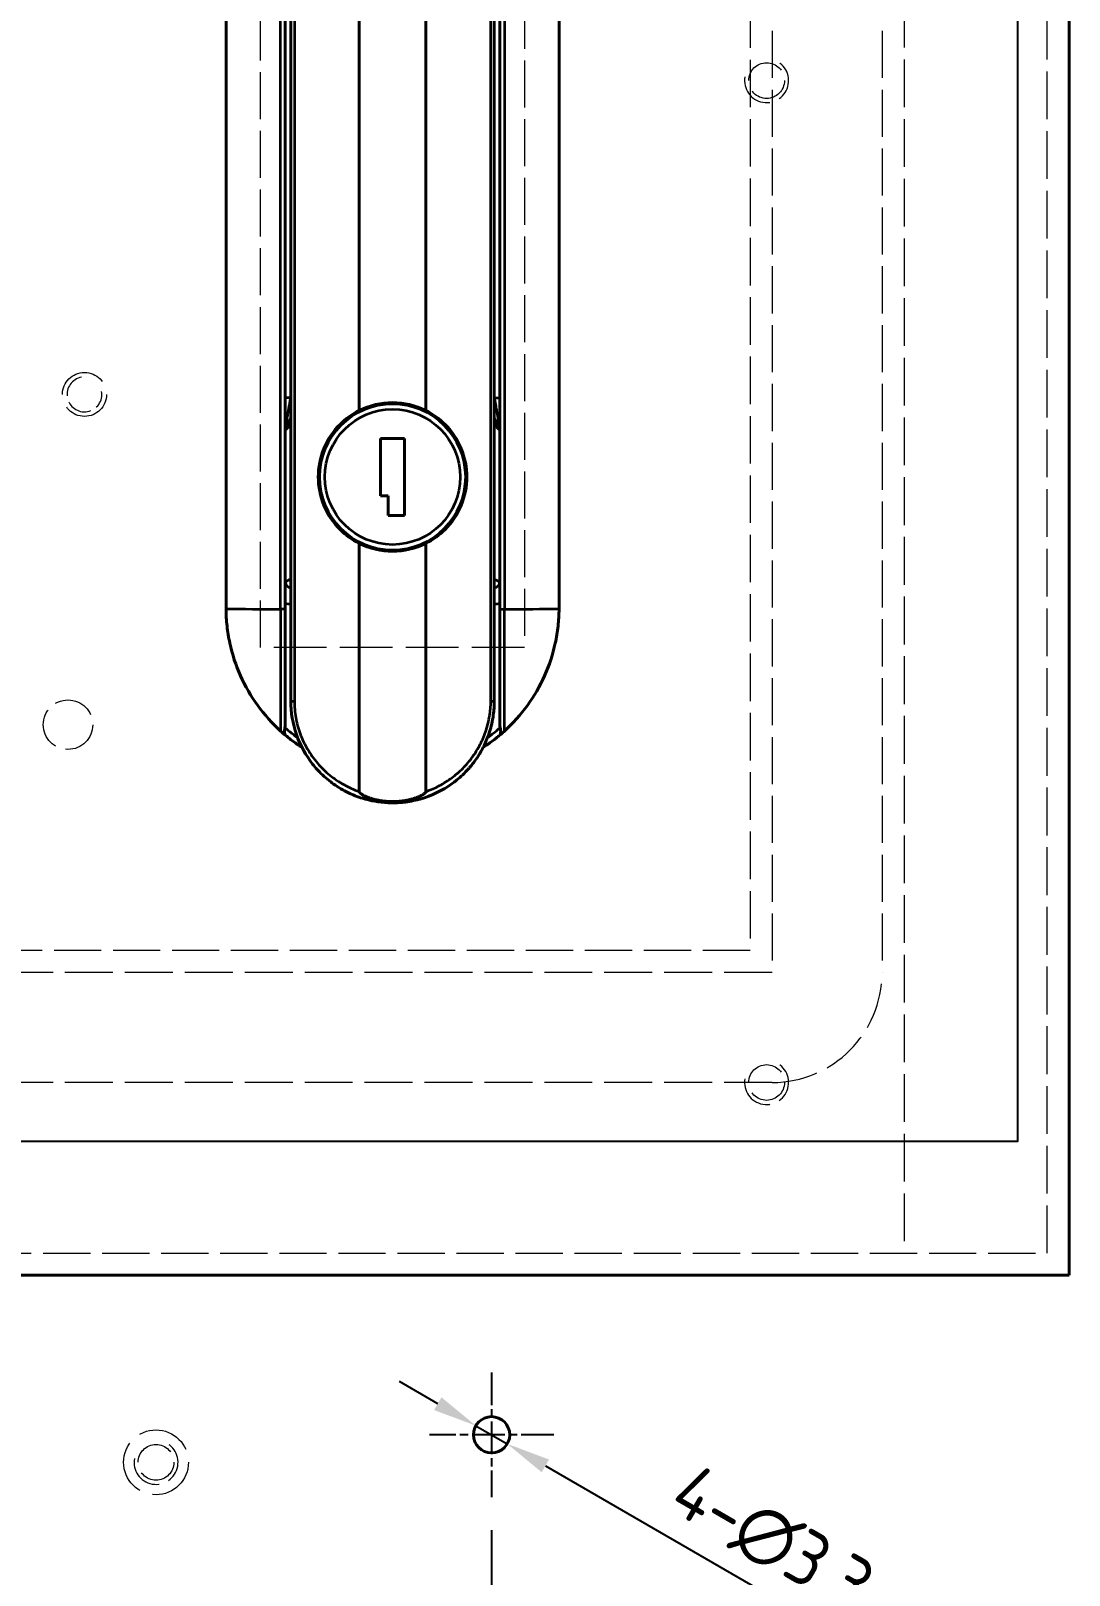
# Model space of a CAD drawing. Header units: millimetres. Extents: x 0 to 2378, y 0 to 1682.
# Drawn here: x 732.5 to 826.9, y 319.8 to 460.1 of the extents above; entities that cross this region are included whole.
import ezdxf

# ---------------------------------------------------------------- set-up
doc = ezdxf.new("R2010")
doc.units = ezdxf.units.MM
doc.header["$LTSCALE"] = 2
doc.linetypes.add('CHAIN', pattern=[0.3543, 0.2362, -0.0295, 0.0591, -0.0295])
doc.linetypes.add('DASHED', pattern=[0.2067, 0.1654, -0.0413])
for name, color, linetype, lineweight in [('가려진 것(ISO)', 2, 'DASHED', 18), ('가시적인 것(ISO)', 3, 'Continuous', 40), ('가시적인 좁은 것(ISO)', 3, 'Continuous', 35), ('상세 경계(JIS)', 7, 'Continuous', 25), ('중심 표식(ISO)', 1, 'Continuous', 25), ('치수(ISO)', 2, 'Continuous', 25)]:
    doc.layers.add(name, color=color, linetype=linetype, lineweight=lineweight)
doc.styles.add('치수 텍스트_PSTEK_POSCO', font='isocp.shx')
doc.dimstyles.new('치수_PSTEK_POSCO', dxfattribs={"dimscale": 2, "dimtxt": 2.5, "dimasz": 2, "dimexe": 1, "dimexo": 1.5, "dimgap": 1, "dimtad": 1, "dimrnd": 1e-08, "dimdsep": 46, "dimtxsty": '치수 텍스트_PSTEK_POSCO', "dimcen": 0.09, "dimdle": 10, "dimclrd": 7, "dimclre": 7, "dimclrt": 2, "dimadec": 1, "dimazin": 2, "dimtfac": 1, "dimtmove": 0, "dimatfit": 3, "dimfxl": 0, "dimtolj": 1, "dimlwd": -1, "dimlwe": -1, "dimarcsym": 0})

# ---------------------------------------------------------------- blocks, each defined once
blk = doc.blocks.new('*D69')
at = {"layer": 'Defpoints', "color": 0, "transparency": 16777216}
for p in [(624.38, 326.92), (774.38, 326.92), (774.38, 267.18)]:
    blk.add_point(p, dxfattribs=at)
at = {"layer": '치수(ISO)', "color": 7, "transparency": 16777216}
for p, q in [((624.38, 323.92), (624.38, 265.18)), ((774.38, 323.92), (774.38, 265.18)), ((628.38, 267.18), (770.38, 267.18))]:
    blk.add_line(p, q, dxfattribs=at)
for points in [[(628.38, 267.85), (628.38, 266.51), (624.38, 267.18)], [(770.38, 267.85), (770.38, 266.51), (774.38, 267.18)]]:
    blk.add_solid(points, dxfattribs=at)
at = {"layer": '치수(ISO)', "color": 2, "transparency": 16777216, "insert": (690.37, 271.68), "char_height": 5, "attachment_point": 4, "style": '치수 텍스트_PSTEK_POSCO'}
blk.add_mtext('\\A1;150', dxfattribs=at)
blk = doc.blocks.new('*D70')
at = {"layer": 'Defpoints', "color": 0, "transparency": 16777216}
for p in [(772.95, 333.4), (775.8, 331.75)]:
    blk.add_point(p, dxfattribs=at)
at = {"layer": '치수(ISO)', "color": 7, "transparency": 16777216}
for p, q in [((769.48, 335.4), (766.02, 337.4)), ((772.95, 333.4), (775.8, 331.75)), ((779.27, 329.75), (807.53, 313.43))]:
    blk.add_line(p, q, dxfattribs=at)
for points in [[(769.82, 335.98), (769.15, 334.82), (772.95, 333.4)], [(779.6, 330.33), (778.93, 329.17), (775.8, 331.75)]]:
    blk.add_solid(points, dxfattribs=at)
at = {"layer": '치수(ISO)', "color": 2, "transparency": 16777216, "insert": (791.42, 327.93), "char_height": 5, "attachment_point": 4, "rotation": 330, "style": '치수 텍스트_PSTEK_POSCO'}
blk.add_mtext('\\A1;4-∅3.3', dxfattribs=at)
blk = doc.blocks.new('2dDetail0')
at = {"layer": '상세 경계(JIS)', "flags": 128}
blk.add_lwpolyline([(263.857, 179.618), (411.108, 179.618), (411.108, 268.726), (263.857, 268.726), (263.857, 179.618)], dxfattribs=at)

msp = doc.modelspace()

# ---------------------------------------------------------------- linework, layer by layer
at = {"layer": '가려진 것(ISO)', "ltscale": 13.113335}
for p, q in [((811.8751, 555.0732), (811.8751, 349.0732)), ((824.8751, 349.0732), (824.8751, 555.0732))]:
    msp.add_line(p, q, dxfattribs=at)
at = {"layer": '가려진 것(ISO)', "ltscale": 12.928949}
for p, q in [((799.8751, 529.5732), (799.8751, 374.5732)), ((809.8751, 529.5732), (809.8751, 374.5732))]:
    msp.add_line(p, q, dxfattribs=at)
at = {"layer": '가려진 것(ISO)', "ltscale": 13.045131}
msp.add_line((797.8751, 527.5732), (797.8751, 376.5732), dxfattribs=at)
at = {"layer": '가려진 것(ISO)', "ltscale": 12.901145}
for p, q in [((753.3751, 404.0732), (753.3751, 500.0732)), ((777.3751, 500.0732), (777.3751, 404.0732))]:
    msp.add_line(p, q, dxfattribs=at)
at = {"layer": '가려진 것(ISO)', "ltscale": 14.513788}
msp.add_line((777.3751, 404.0732), (753.3751, 404.0732), dxfattribs=at)
at = {"layer": '가려진 것(ISO)', "ltscale": 12.969769}
msp.add_line((797.8751, 376.5732), (545.8751, 376.5732), dxfattribs=at)
at = {"layer": '가려진 것(ISO)', "ltscale": 13.175637}
for p, q in [((799.8751, 374.5732), (543.8751, 374.5732)), ((799.8751, 364.5732), (543.8751, 364.5732))]:
    msp.add_line(p, q, dxfattribs=at)
at = {"layer": '가려진 것(ISO)', "ltscale": 12.986021}
msp.add_line((518.8751, 349.0732), (824.8751, 349.0732), dxfattribs=at)
at = {"layer": '가려진 것(ISO)', "ltscale": 12.31863}
for centre in [(799.3751, 455.5732), (799.3751, 364.5732), (743.8751, 330.0732)]:
    msp.add_circle(centre, 1.621, dxfattribs=at)
at = {"layer": '가려진 것(ISO)', "ltscale": 15.198803}
msp.add_circle((737.3751, 427.0732), 2, dxfattribs=at)
at = {"layer": '가려진 것(ISO)', "ltscale": 11.399102}
msp.add_circle((735.8751, 397.0732), 2.25, dxfattribs=at)
at = {"layer": '가려진 것(ISO)', "ltscale": 14.94549}
msp.add_circle((743.8751, 330.0732), 2.95, dxfattribs=at)
at = {"layer": '가려진 것(ISO)', "ltscale": 11.399102}
for centre in [(799.3751, 455.5732), (799.3751, 364.5732), (743.8751, 330.0732)]:
    msp.add_arc(centre, 2, 170, 80, dxfattribs=at)
at = {"layer": '가려진 것(ISO)', "ltscale": 7.099656}
msp.add_arc((737.3751, 427.0732), 1.582, 100, 10, dxfattribs=at)
at = {"layer": '가려진 것(ISO)', "ltscale": 12.665669}
msp.add_arc((799.8751, 374.5732), 10, 270, 0, dxfattribs=at)
at = {"layer": '가시적인 것(ISO)'}
for p, q in [((826.8751, 347.0732), (826.8751, 557.0732)), ((762.3521, 495.8061), (762.3521, 425.6084)), ((768.398, 495.806), (768.3981, 425.6084)), ((750.2376, 494.9379), (750.2376, 407.584)), ((780.5125, 494.9379), (780.5125, 407.584)), ((755.6251, 407.5763), (755.6251, 487.5732)), ((756.1251, 487.5732), (756.1251, 399.2232)), ((774.6251, 399.2229), (774.6251, 487.5733)), ((775.1251, 487.5732), (775.1251, 407.5777)), ((764.2751, 423.0732), (764.2751, 417.8732)), ((766.4751, 423.0732), (764.2751, 423.0732)), ((766.4751, 416.0732), (766.4751, 423.0732)), ((764.2751, 417.8732), (764.9751, 417.8732)), ((764.9751, 417.8732), (764.9751, 416.0732)), ((764.9751, 416.0732), (766.4751, 416.0732)), ((762.3521, 413.5379), (762.3519, 390.9903)), ((768.3981, 413.5379), (768.398, 390.9905)), ((755.6251, 407.5763), (755.6251, 397.0653)), ((775.1251, 397.0653), (775.1251, 407.5777)), ((516.8751, 347.0732), (826.8751, 347.0732))]:
    msp.add_line(p, q, dxfattribs=at)
for centre, radius in [((765.3751, 419.5732), 6.65), ((774.3751, 332.5732), 1.65)]:
    msp.add_circle(centre, radius, dxfattribs=at)
for centre, radius, start, end in [((765.3751, 419.5732), 6.75, 63.394167, 116.605833), ((756.1251, 423.7832), 0.5, 158.65078, 180), ((765.3751, 419.7946), 10.5733, 151.026608, 156.674273), ((765.3751, 419.7946), 10.5733, 23.325727, 28.973392), ((774.6251, 423.7832), 0.5, 0, 23.325727), ((765.3751, 419.5732), 6.75, 243.394167, 296.605833), ((756.1251, 410.0388), 0.5, 180, 270), ((774.6251, 410.0388), 0.5, 270, 0)]:
    msp.add_arc(centre, radius, start, end, dxfattribs=at)
for centre, major_axis, ratio, start_param, end_param in [((755.3086, 397.0994), (-0.0213, 0.6567), 0.48079044, 4.24002372, 4.64485713), ((775.4408, 397.0991), (0.0211, 0.656), 0.48032831, 1.63765053, 2.04293207)]:
    msp.add_ellipse(centre, major_axis=major_axis, ratio=ratio, start_param=start_param, end_param=end_param, dxfattribs=at)
for points, knots in [([(762.3521, 413.5379), (761.6916, 413.8688), (761.0933, 414.309), (760.005, 415.3973), (759.4863, 416.1535), (758.7962, 417.8153), (758.6251, 418.7212), (758.6251, 419.5732), (758.6251, 420.4252), (758.7962, 421.3311), (759.4863, 422.9928), (760.005, 423.7491), (761.0933, 424.8374), (761.6916, 425.2776), (762.3521, 425.6084)], [-0.72151837, -0.72151837, -0.72151837, -0.72151837, -0.5112141, -0.5112141, -0.25560705, -0.25560705, 0, 0, 0, 0.25560705, 0.25560705, 0.5112141, 0.5112141, 0.72151837, 0.72151837, 0.72151837, 0.72151837]), ([(768.3981, 425.6084), (769.0586, 425.2776), (769.6568, 424.8374), (770.7451, 423.7491), (771.2639, 422.9928), (771.954, 421.3311), (772.1251, 420.4252), (772.1251, 418.7212), (771.954, 417.8153), (771.2639, 416.1535), (770.7451, 415.3973), (769.6568, 414.309), (769.0586, 413.8688), (768.3981, 413.5379)], [1.32315626, 1.32315626, 1.32315626, 1.32315626, 1.53346053, 1.53346053, 1.78906758, 1.78906758, 2.04467463, 2.04467463, 2.30028168, 2.30028168, 2.55588873, 2.55588873, 2.766193, 2.766193, 2.766193, 2.766193]), ([(755.2034, 396.4936), (754.4307, 397.194), (753.7322, 397.9727), (752.5065, 399.6615), (751.9829, 400.5668), (751.1302, 402.471), (750.8038, 403.4641), (750.4716, 404.9919), (750.3872, 405.5066), (750.2721, 406.5423), (750.2414, 407.0632), (750.2376, 407.584)], [-1.25220925, -1.25220925, -1.25220925, -1.25220925, -0.93896824, -0.93896824, -0.62576145, -0.62576145, -0.3126285, -0.3126285, -0.1562493, -0.1562493, -0.000001, -0.000001, -0.000001, -0.000001]), ([(780.5125, 407.584), (780.5088, 407.0631), (780.478, 406.5421), (780.3629, 405.5061), (780.2785, 404.9914), (779.9461, 403.4633), (779.6196, 402.47), (778.7668, 400.5659), (778.2432, 399.6608), (777.0177, 397.9724), (776.3193, 397.1939), (775.5467, 396.4936)], [-1.25078986, -1.25078986, -1.25078986, -1.25078986, -1.09468686, -1.09468686, -0.93845387, -0.93845387, -0.62561404, -0.62561404, -0.31282474, -0.31282474, -0.00000088, -0.00000088, -0.00000088, -0.00000088]), ([(758.1117, 393.4955), (757.4849, 394.2904), (756.9818, 395.2037), (756.3047, 397.1379), (756.1251, 398.188), (756.1251, 399.2232)], [0, 0, 0, 0, 0.307930439, 0.307930439, 0.618472801, 0.618472801, 0.618472801, 0.618472801]), ([(774.4713, 397.5439), (774.4716, 397.5454), (774.4719, 397.5469), (774.4722, 397.5484), (774.4965, 397.6807), (774.518, 397.8137), (774.5366, 397.9471), (774.5953, 398.3687), (774.625, 398.7956), (774.625, 399.2229)], [0.9410152222, 0.9410152222, 0.9410152222, 0.9410152222, 0.9411764706, 0.9411764706, 0.9411764706, 0.9553207522, 0.9553207522, 0.9553207522, 1, 1, 1, 1]), ([(755.624, 396.1263), (755.6205, 396.1293), (755.6079, 396.1398), (755.5764, 396.1666), (755.5639, 396.1771), (755.5287, 396.2072), (755.5038, 396.2285), (755.4358, 396.2871), (755.3889, 396.328), (755.2925, 396.4134), (755.246, 396.4551), (755.2034, 396.4936)], [-0.0707812005, -0.0707812005, -0.0707812005, -0.0707812005, -0.0554619635, -0.0554619635, -0.0476429769, -0.0476429769, -0.0354768856, -0.0354768856, -0.0172173939, -0.0172173939, -0.0000010422, -0.0000010422, -0.0000010422, -0.0000010422]), ([(755.624, 396.1263), (755.6222, 396.1279), (755.6181, 396.1342), (755.6077, 396.154), (755.6011, 396.1685), (755.5808, 396.2201), (755.5655, 396.269), (755.5458, 396.3837), (755.5388, 396.4647), (755.562, 396.6502), (755.5826, 396.7298), (755.5995, 396.8098)], [0.000001, 0.000001, 0.000001, 0.000001, 0.0081161226, 0.0081161226, 0.0172801377, 0.0172801377, 0.0368124179, 0.0368124179, 0.0561770731, 0.0561770731, 0.0720283438, 0.0720283438, 0.0720283438, 0.0720283438]), ([(755.624, 396.1263), (755.9641, 395.8402), (756.4651, 395.455), (756.989, 395.1021), (757.146, 395.0005)], [0, 0, 0, 0, 0.176054506, 0.250168, 0.250168, 0.250168, 0.250168]), ([(773.2376, 394.3505), (773.2515, 394.3729), (773.2652, 394.3953), (773.2789, 394.4178), (773.3412, 394.5202), (773.4014, 394.6237), (773.4594, 394.7281), (773.6767, 395.1189), (773.8641, 395.5227), (774.0213, 395.936), (774.0344, 395.9706), (774.0474, 396.0053), (774.0601, 396.04)], [0.8208071741, 0.8208071741, 0.8208071741, 0.8208071741, 0.8235294118, 0.8235294118, 0.8235294118, 0.8359271989, 0.8359271989, 0.8359271989, 0.8823529412, 0.8823529412, 0.8823529412, 0.8862409018, 0.8862409018, 0.8862409018, 0.8862409018]), ([(773.6054, 395.0013), (773.7602, 395.1015), (773.9132, 395.2045), (774.0642, 395.3103), (774.3193, 395.489), (774.5689, 395.6755), (774.8125, 395.8695), (774.9182, 395.9537), (775.0227, 396.0393), (775.1261, 396.1263)], [0.750032047, 0.750032047, 0.750032047, 0.750032047, 0.823088642, 0.823088642, 0.823088642, 0.946474871, 0.946474871, 0.946474871, 1, 1, 1, 1]), ([(775.1507, 396.8098), (775.1675, 396.7299), (775.1881, 396.6503), (775.2114, 396.4649), (775.2044, 396.3839), (775.1846, 396.2691), (775.1694, 396.2202), (775.1491, 396.1685), (775.1425, 396.154), (775.1321, 396.1342), (775.128, 396.1279), (775.1261, 396.1263)], [0.000001, 0.000001, 0.000001, 0.000001, 0.024489744, 0.024489744, 0.054427799, 0.054427799, 0.084635184, 0.084635184, 0.09880659, 0.09880659, 0.111353737, 0.111353737, 0.111353737, 0.111353737]), ([(775.1261, 396.1263), (775.1297, 396.1293), (775.1422, 396.1398), (775.1738, 396.1666), (775.1862, 396.1771), (775.2215, 396.2072), (775.2464, 396.2285), (775.3143, 396.2871), (775.3612, 396.328), (775.4577, 396.4134), (775.5042, 396.4551), (775.5467, 396.4936)], [0.0000018341, 0.0000018341, 0.0000018341, 0.0000018341, 0.015415401, 0.015415401, 0.0232826604, 0.0232826604, 0.0355238411, 0.0355238411, 0.0538959094, 0.0538959094, 0.0712183108, 0.0712183108, 0.0712183108, 0.0712183108]), ([(758.1117, 393.4956), (758.2416, 393.3308), (758.3769, 393.1708), (758.517, 393.016), (758.5399, 392.9906), (758.563, 392.9654), (758.5862, 392.9403), (758.949, 392.5483), (759.3433, 392.1904), (759.7633, 391.8699), (759.7969, 391.8443), (759.8307, 391.8188), (759.8647, 391.7936), (760.2819, 391.4842), (760.7236, 391.2109), (761.1866, 390.9758), (761.2318, 390.9529), (761.2772, 390.9303), (761.3228, 390.9081), (761.7445, 390.7026), (762.183, 390.5287), (762.6331, 390.3889)], [0.213703646, 0.213703646, 0.213703646, 0.213703646, 0.235294118, 0.235294118, 0.235294118, 0.238831697, 0.238831697, 0.238831697, 0.294117647, 0.294117647, 0.294117647, 0.298547694, 0.298547694, 0.298547694, 0.352941176, 0.352941176, 0.352941176, 0.358250276, 0.358250276, 0.358250276, 0.407358339, 0.407358339, 0.407358339, 0.407358339]), ([(770.797, 391.7289), (770.8535, 391.7697), (770.9095, 391.8112), (770.9649, 391.8532), (771.0493, 391.9172), (771.1325, 391.9826), (771.2144, 392.0493), (771.5871, 392.3527), (771.9345, 392.684), (772.2523, 393.0372), (772.3145, 393.1064), (772.3756, 393.1764), (772.4355, 393.2472)], [0.6989085306, 0.6989085306, 0.6989085306, 0.6989085306, 0.7058823529, 0.7058823529, 0.7058823529, 0.7164877504, 0.7164877504, 0.7164877504, 0.7647058824, 0.7647058824, 0.7647058824, 0.774148097, 0.774148097, 0.774148097, 0.774148097]), ([(764.947, 389.9831), (765.3391, 389.965), (765.7334, 389.9717), (766.1275, 390.0038), (766.2048, 390.0101), (766.2822, 390.0174), (766.3595, 390.0257), (766.8534, 390.0786), (767.3457, 390.1716), (767.83, 390.3049), (767.851, 390.3107), (767.8719, 390.3165), (767.8929, 390.3224)], [0.488862795, 0.488862795, 0.488862795, 0.488862795, 0.529411765, 0.529411765, 0.529411765, 0.537376172, 0.537376172, 0.537376172, 0.588235294, 0.588235294, 0.588235294, 0.590436205, 0.590436205, 0.590436205, 0.590436205])]:
    msp.add_open_spline(points, degree=3, knots=knots, dxfattribs=at)
for points in [[(755.6659, 423.9812), (755.6637, 423.9759), (755.6615, 423.9706), (755.6594, 423.9653)], [(755.6659, 423.9812), (755.6659, 423.9812), (755.6659, 423.9812), (755.6659, 423.9812)], [(774.4713, 397.5439), (774.3768, 397.0318), (774.2385, 396.5268), (774.0601, 396.04)], [(757.7956, 394.6029), (757.7957, 394.6029), (757.7957, 394.6029), (757.7958, 394.6028)], [(773.2376, 394.3505), (772.9977, 393.9635), (772.729, 393.5939), (772.4355, 393.2472)], [(772.95, 394.6003), (772.9501, 394.6003), (772.9501, 394.6004), (772.9501, 394.6004)], [(770.797, 391.7289), (769.9294, 391.1012), (768.9326, 390.6165), (767.8929, 390.3224)], [(768.398, 390.9905), (768.398, 390.9742), (768.3872, 390.9439), (768.358, 390.9022), (768.3226, 390.8644), (768.281, 390.8274), (768.2334, 390.7902), (768.179, 390.7522), (768.1172, 390.7129), (768.0474, 390.6723), (767.9702, 390.6309), (767.885, 390.5886), (767.7903, 390.5453), (767.6868, 390.5015), (767.5748, 390.4578), (767.4547, 390.4147), (767.3269, 390.3727), (767.192, 390.3322), (767.0503, 390.2937), (766.9024, 390.2576), (766.7488, 390.2241), (766.59, 390.1938), (766.4268, 390.1669), (766.2598, 390.1436), (766.0895, 390.1242), (765.9168, 390.1089), (765.7423, 390.0978), (765.5669, 390.0909), (765.3913, 390.0884), (765.2158, 390.0901), (765.0397, 390.0962), (764.8643, 390.1066), (764.6903, 390.1213), (764.5184, 390.1401), (764.3495, 390.163), (764.1842, 390.1896), (764.0232, 390.2197), (763.8673, 390.2531), (763.717, 390.2893), (763.5729, 390.328), (763.4356, 390.3687), (763.3056, 390.4111), (763.1835, 390.4547), (763.0695, 390.4989), (762.9644, 390.5432), (762.8683, 390.5871), (762.7819, 390.6299), (762.7039, 390.6716), (762.6336, 390.7126), (762.5714, 390.7521), (762.5168, 390.7903), (762.4691, 390.8275), (762.4275, 390.8646), (762.3921, 390.9022), (762.363, 390.944), (762.3519, 390.9745), (762.3519, 390.9903)], [(764.947, 389.9831), (764.1637, 390.0193), (763.3789, 390.1574), (762.6331, 390.3889)]]:
    msp.add_open_spline(points, degree=3, dxfattribs=at)
at = {"layer": '가시적인 좁은 것(ISO)'}
for p, q in [((755.2034, 407.5763), (755.2034, 487.5732)), ((756.4499, 487.5732), (756.4499, 399.2232)), ((774.3003, 399.2236), (774.3018, 487.573)), ((775.5467, 487.5732), (775.5467, 407.5763)), ((756.1251, 426.7501), (755.6251, 426.7501)), ((774.6251, 426.7501), (775.1251, 426.7501)), ((755.2034, 407.5763), (755.2034, 396.4936)), ((755.6251, 407.5763), (755.2034, 407.5763)), ((775.5467, 396.4936), (775.5467, 407.5763)), ((756.1251, 399.2232), (756.4499, 399.2232))]:
    msp.add_line(p, q, dxfattribs=at)
msp.add_circle((765.3751, 419.5732), 6.15, dxfattribs=at)
for centre, start, end in [((756.1251, 410.0388), 255.522488, 270), ((774.6251, 410.0388), 270, 284.477512)]:
    msp.add_arc(centre, 2, start, end, dxfattribs=at)
for centre, major_axis, ratio, start_param, end_param in [((756.6252, 410.5388), (1.0001, 0.5), 0.00001, 2.09443345, 3.141544), ((774.125, 410.5388), (1, -0.5), 0.00001, 5.2357507, 6.28276482), ((765.3751, 407.6464), (-25.09, -0.005), 0.00297093, 0.92312773, 1.15337229), ((775.4251, 407.5777), (-0.3, 0), 0.00509327, 6.28318334, 8.27140391), ((765.3751, 407.6464), (-25.09, 0.005), 0.00297093, 1.98822037, 2.21846494)]:
    msp.add_ellipse(centre, major_axis=major_axis, ratio=ratio, start_param=start_param, end_param=end_param, dxfattribs=at)
for points, knots in [([(755.6659, 423.9812), (755.6659, 423.9812), (755.6673, 423.9917), (755.6705, 424.0136), (755.6737, 424.0355), (755.6784, 424.069), (755.6844, 424.1112), (755.6904, 424.1534), (755.6979, 424.2043), (755.7064, 424.2619), (755.7149, 424.3195), (755.7244, 424.3838), (755.735, 424.4536), (755.7456, 424.5233), (755.7571, 424.5986), (755.7697, 424.6789), (755.7822, 424.7592), (755.7957, 424.8446), (755.8104, 424.9355), (755.825, 425.0263), (755.8407, 425.1227), (755.8577, 425.2249), (755.8746, 425.3271), (755.8928, 425.4352), (755.9123, 425.5493), (755.9317, 425.6633), (755.9525, 425.7834), (755.9747, 425.9099), (755.9968, 426.0363), (756.0203, 426.1691), (756.0454, 426.309), (756.0704, 426.449), (756.097, 426.5961), (756.1251, 426.7501)], [0.000052641, 0.000052641, 0.000052641, 0.000052641, 0.090909091, 0.090909091, 0.090909091, 0.181818182, 0.181818182, 0.181818182, 0.272727273, 0.272727273, 0.272727273, 0.363636364, 0.363636364, 0.363636364, 0.454545455, 0.454545455, 0.454545455, 0.545454545, 0.545454545, 0.545454545, 0.636363636, 0.636363636, 0.636363636, 0.727272727, 0.727272727, 0.727272727, 0.818181818, 0.818181818, 0.818181818, 0.909090909, 0.909090909, 0.909090909, 0.999999997, 0.999999997, 0.999999997, 0.999999997]), ([(774.6251, 426.7501), (774.6445, 426.6437), (774.663, 426.5411), (774.6807, 426.4429), (774.6984, 426.3446), (774.7152, 426.2506), (774.7314, 426.1598), (774.7475, 426.069), (774.763, 425.9814), (774.7777, 425.8972), (774.7924, 425.813), (774.8065, 425.7322), (774.8197, 425.6555), (774.8329, 425.5787), (774.8453, 425.506), (774.8569, 425.4372), (774.8685, 425.3684), (774.8794, 425.3036), (774.8896, 425.2423), (774.8998, 425.181), (774.9093, 425.1231), (774.9182, 425.0684), (774.9272, 425.0137), (774.9355, 424.9621), (774.9434, 424.9132), (774.9512, 424.8644), (774.9585, 424.8184), (774.9654, 424.7749), (774.9723, 424.7313), (774.9787, 424.6902), (774.9848, 424.6513), (774.9908, 424.6125), (774.9965, 424.5757), (775.0018, 424.541), (775.0071, 424.5063), (775.0121, 424.4736), (775.0168, 424.4427), (775.0215, 424.4118), (775.0258, 424.3828), (775.0299, 424.3556), (775.0339, 424.3285), (775.0377, 424.3031), (775.0412, 424.2796), (775.0446, 424.2561), (775.0478, 424.2344), (775.0508, 424.2142), (775.0537, 424.194), (775.0565, 424.1752), (775.0591, 424.1572), (775.0617, 424.1393), (775.0641, 424.1221), (775.0665, 424.1058), (775.0688, 424.0896), (775.071, 424.0743), (775.073, 424.0602), (775.075, 424.0461), (775.0769, 424.0332), (775.0785, 424.0217), (775.0801, 424.0103), (775.0815, 424.0004), (775.0825, 423.9932), (775.0835, 423.9859), (775.0842, 423.9812), (775.0842, 423.9812)], [0, 0, 0, 0, 0.04761905, 0.04761905, 0.04761905, 0.0952381, 0.0952381, 0.0952381, 0.14285714, 0.14285714, 0.14285714, 0.19047619, 0.19047619, 0.19047619, 0.23809524, 0.23809524, 0.23809524, 0.28571429, 0.28571429, 0.28571429, 0.33333333, 0.33333333, 0.33333333, 0.38095238, 0.38095238, 0.38095238, 0.42857143, 0.42857143, 0.42857143, 0.47619048, 0.47619048, 0.47619048, 0.52380952, 0.52380952, 0.52380952, 0.57142857, 0.57142857, 0.57142857, 0.61904762, 0.61904762, 0.61904762, 0.66666667, 0.66666667, 0.66666667, 0.71428571, 0.71428571, 0.71428571, 0.76190476, 0.76190476, 0.76190476, 0.80952381, 0.80952381, 0.80952381, 0.85714286, 0.85714286, 0.85714286, 0.9047619, 0.9047619, 0.9047619, 0.95238095, 0.95238095, 0.95238095, 1, 1, 1, 1]), ([(756.1251, 424.3192), (756.102, 424.2962), (756.0799, 424.274), (756.0588, 424.2527), (756.0311, 424.2246), (756.005, 424.1978), (755.9805, 424.1725), (755.956, 424.1471), (755.9331, 424.1231), (755.9117, 424.1004), (755.8902, 424.0777), (755.8702, 424.0563), (755.8514, 424.036), (755.8325, 424.0158), (755.815, 423.9966), (755.7985, 423.9786), (755.782, 423.9605), (755.7665, 423.9435), (755.7521, 423.9275), (755.7377, 423.9114), (755.7244, 423.8965), (755.712, 423.8826), (755.6997, 423.8688), (755.6885, 423.856), (755.6785, 423.8446), (755.6684, 423.8331), (755.6595, 423.823), (755.6519, 423.8142), (755.6442, 423.8053), (755.6377, 423.7978), (755.6329, 423.7923), (755.6281, 423.7868), (755.6251, 423.7832), (755.6251, 423.7832)], [0.282730684, 0.282730684, 0.282730684, 0.282730684, 0.333333333, 0.333333333, 0.333333333, 0.4, 0.4, 0.4, 0.466666667, 0.466666667, 0.466666667, 0.533333333, 0.533333333, 0.533333333, 0.6, 0.6, 0.6, 0.666666667, 0.666666667, 0.666666667, 0.733333333, 0.733333333, 0.733333333, 0.8, 0.8, 0.8, 0.866666667, 0.866666667, 0.866666667, 0.933333333, 0.933333333, 0.933333333, 1, 1, 1, 1]), ([(775.1251, 423.7832), (775.1251, 423.7832), (775.1238, 423.7847), (775.1215, 423.7874), (775.1191, 423.7901), (775.1157, 423.7941), (775.1113, 423.7992), (775.1068, 423.8044), (775.1013, 423.8107), (775.0948, 423.8181), (775.0884, 423.8255), (775.0809, 423.834), (775.0723, 423.8439), (775.0636, 423.8538), (775.0537, 423.865), (775.0423, 423.8778), (775.0309, 423.8907), (775.018, 423.9052), (775.0033, 423.9216), (774.9886, 423.9379), (774.9723, 423.956), (774.9542, 423.9758), (774.9361, 423.9956), (774.9164, 424.017), (774.8951, 424.04), (774.8737, 424.063), (774.8508, 424.0875), (774.826, 424.1136), (774.8012, 424.1397), (774.7746, 424.1674), (774.746, 424.1969), (774.7173, 424.2264), (774.6866, 424.2576), (774.6535, 424.2908), (774.6442, 424.3001), (774.6347, 424.3096), (774.6251, 424.3192)], [0, 0, 0, 0, 0.066666667, 0.066666667, 0.066666667, 0.133333333, 0.133333333, 0.133333333, 0.2, 0.2, 0.2, 0.266666667, 0.266666667, 0.266666667, 0.333333333, 0.333333333, 0.333333333, 0.4, 0.4, 0.4, 0.466666667, 0.466666667, 0.466666667, 0.533333333, 0.533333333, 0.533333333, 0.6, 0.6, 0.6, 0.666666667, 0.666666667, 0.666666667, 0.733333333, 0.733333333, 0.733333333, 0.752012087, 0.752012087, 0.752012087, 0.752012087]), ([(756.4499, 399.2232), (756.4499, 398.719), (756.4936, 398.2198), (756.5822, 397.722), (756.6709, 397.2242), (756.8045, 396.7278), (756.9833, 396.2436), (757.1621, 395.7595), (757.3861, 395.2876), (757.651, 394.8392), (757.9159, 394.3907), (758.2216, 393.9656), (758.5605, 393.5726), (758.8993, 393.1797), (759.2713, 392.8189), (759.6705, 392.4938), (760.0697, 392.1686), (760.4962, 391.879), (760.9437, 391.6279), (761.3912, 391.3767), (761.8597, 391.1641), (762.3519, 390.9903)], [0, 0, 0, 0, 0.14285714, 0.14285714, 0.14285714, 0.28571429, 0.28571429, 0.28571429, 0.42857143, 0.42857143, 0.42857143, 0.57142857, 0.57142857, 0.57142857, 0.71428571, 0.71428571, 0.71428571, 0.85714286, 0.85714286, 0.85714286, 1, 1, 1, 1]), ([(774.3003, 399.2236), (774.3634, 399.2235), (774.4216, 399.2235), (774.4703, 399.2233), (774.5191, 399.2232), (774.5582, 399.2231), (774.5847, 399.223), (774.6112, 399.223), (774.6251, 399.223), (774.6251, 399.2229)], [0, 0, 0, 0, 0.33333333, 0.33333333, 0.33333333, 0.66666667, 0.66666667, 0.66666667, 1, 1, 1, 1]), ([(755.5995, 396.8098), (755.7221, 396.6999), (755.8509, 396.5881), (755.9864, 396.475), (756.0602, 396.4133), (756.136, 396.3513), (756.2138, 396.2889), (756.3662, 396.1667), (756.5265, 396.0432), (756.6952, 395.9191), (756.7138, 395.9054), (756.7324, 395.8917), (756.7512, 395.8781)], [0, 0, 0, 0, 0.080930676, 0.080930676, 0.080930676, 0.125, 0.125, 0.125, 0.211297535, 0.211297535, 0.211297535, 0.22080193, 0.22080193, 0.22080193, 0.22080193]), ([(773.999, 395.8779), (774.1667, 396.0001), (774.3341, 396.1275), (774.501, 396.2605), (774.7186, 396.4339), (774.9353, 396.6167), (775.1507, 396.8098)], [0.838602304, 0.838602304, 0.838602304, 0.838602304, 0.908671017, 0.908671017, 0.908671017, 1, 1, 1, 1])]:
    msp.add_open_spline(points, degree=3, knots=knots, dxfattribs=at)
for points in [[(768.398, 390.9905), (768.8278, 391.1437), (769.6536, 391.5036), (770.7939, 392.229), (771.8087, 393.1095), (772.6766, 394.1353), (773.3806, 395.2854), (773.9039, 396.5344), (774.2289, 397.8588), (774.3028, 398.7635), (774.3003, 399.2236)], [(757.2993, 395.4976), (757.2994, 395.4975), (757.2995, 395.4975), (757.2996, 395.4974)], [(773.446, 395.4944), (773.446, 395.4944), (773.4461, 395.4945), (773.4461, 395.4945)]]:
    msp.add_open_spline(points, degree=3, dxfattribs=at)
at = {"layer": '중심 표식(ISO)', "linetype": 'CHAIN', "ltscale": 6.278222}
for p, q in [((774.3751, 338.2232), (774.3751, 326.9232)), ((780.0251, 332.5732), (768.7251, 332.5732))]:
    msp.add_line(p, q, dxfattribs=at)

# ---------------------------------------------------------------- block references
at = {"layer": '상세 경계(JIS)', "xscale": 2, "yscale": 2, "zscale": 2}
msp.add_blockref('2dDetail0', (0, 0), dxfattribs=at)

# ---------------------------------------------------------------- dimensions: what is measured, and where the dimension line sits
at = {"layer": '치수(ISO)', "color": 7}
dim = msp.add_diameter_dim_2p(p1=(772.9461, 333.3982), p2=(775.804, 331.7482), text='4-<>', dimstyle='치수_PSTEK_POSCO', override={"dimdec": 2, "dimlfac": 1, "dimtp": 0, "dimtm": 0, "dimtdec": 2, "dimatfit": 2}, dxfattribs=at)
dim.commit()
dim.dimension.update_dxf_attribs({"geometry": '*D70', "text_midpoint": (797.4827, 319.232), "dimtype": 163})
dim = msp.add_linear_dim(base=(774.3751, 267.1808), p1=(624.3751, 326.9232), p2=(774.3751, 326.9232), angle=180, dimstyle='치수_PSTEK_POSCO', override={"dimdec": 2, "dimtp": 0, "dimtm": 0, "dimtdec": 2, "dimtofl": 0, "dimatfit": 1}, dxfattribs=at)
dim.commit()
dim.dimension.update_dxf_attribs({"geometry": '*D69', "text_midpoint": (694.3751, 267.1808), "dimtype": 160})

doc.saveas('drawing.dxf')
